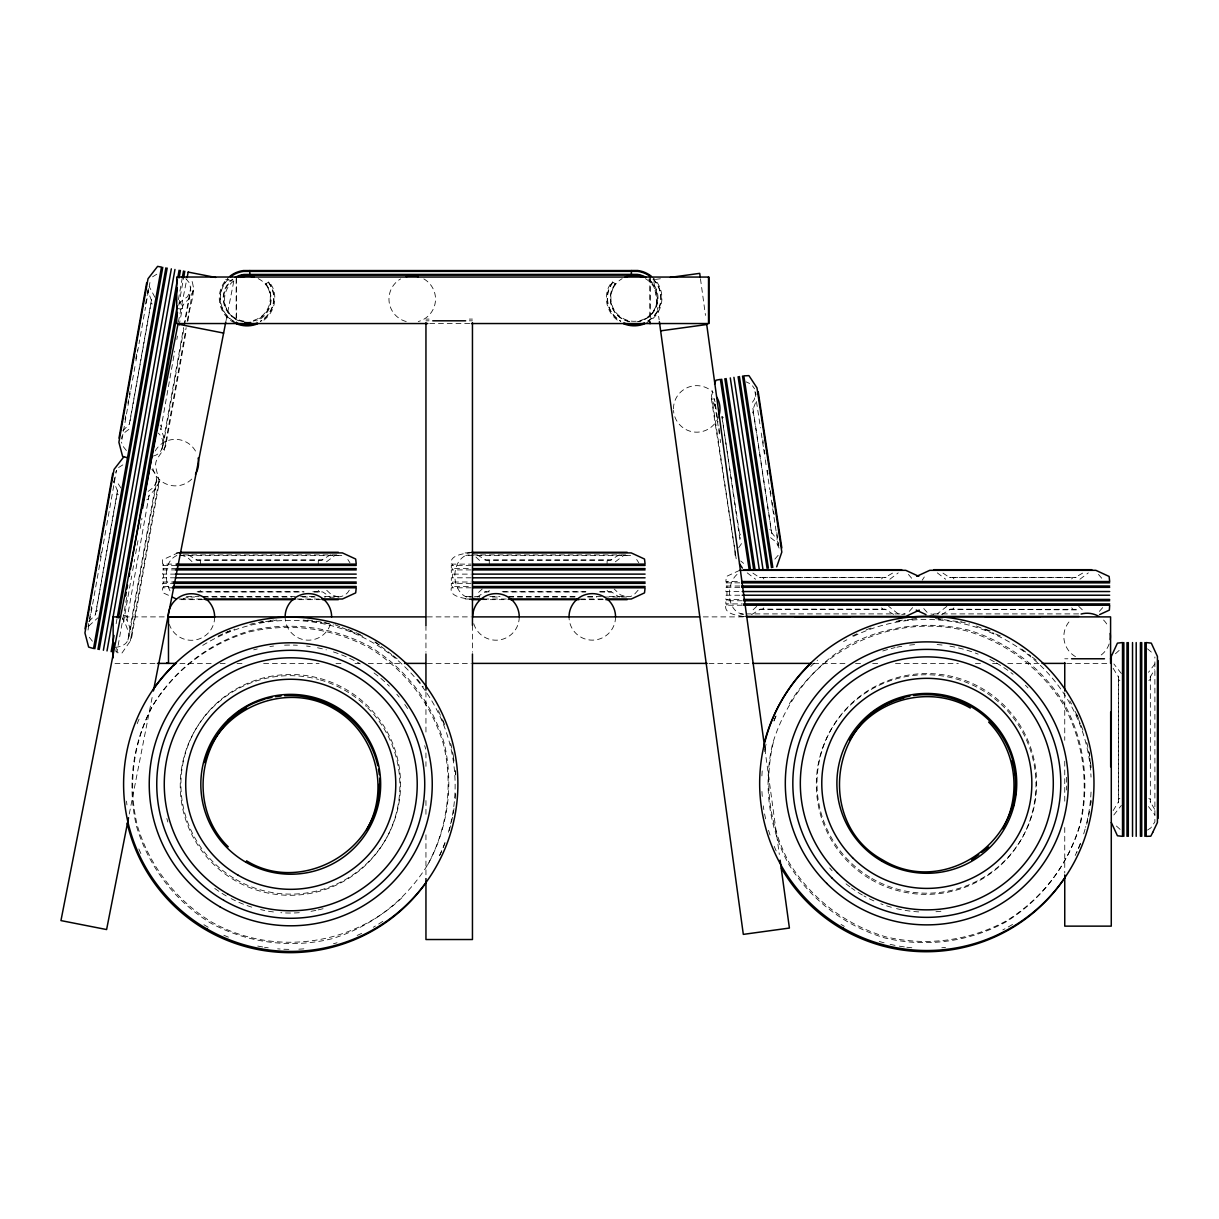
<?xml version="1.0" encoding="UTF-8"?>
<svg xmlns="http://www.w3.org/2000/svg" width="1219" height="1219" viewBox="0 0 1219 1219"><rect width="100%" height="100%" fill="white"/><g stroke="black" fill="none" stroke-linecap="round" stroke-linejoin="round"><path stroke-width="0.75" stroke-dasharray="5 3.75" d="M711.378 394.758L736.215 558.972L711.363 398.857L712.643 390.75M734.996 555.056L735.011 550.958M739.963 535.111L740.466 534.044M739.933 539.606L721.998 416.365M755.475 402.819L752.915 409.538L771.52 532.566L777.082 539.423M753.235 411.732L752.443 412.936M96.118 611.527L117.176 493.375M117.557 491.196L113.778 481.444M126.7 597.447L116.856 652.683L121.976 653.018L130.326 641.011L131.667 637.141L131.759 633.042L126.837 619.237M127.218 617.058L126.441 615.824L123.53 615.275M115.272 647.38C135.004 645.156 128.665 629.613 122.433 618.048M130.083 420.845L151.126 302.693M151.522 300.514L147.743 290.762M129.077 636.684L156.779 481.155L155.864 474.176L151.034 468.325M131.667 637.141L159.369 481.612C154.005 459.974 153.106 464.896 165.616 446.459L186.4 329.8M165.616 446.459L165.708 442.36L160.786 428.555M161.182 426.376L160.085 425.05M153.213 456.058C163.91 453.697 165.982 439.998 158.302 433.111M163.026 445.986L190.728 290.457L189.829 283.478L184.998 277.627M188 320.856C188.625 307.173 197.036 292.987 191.383 279.486M200.48 590.438L199.352 591.764M489.307 590.438L488.194 591.764M763.841 607.854L762.728 609.165M881.611 578.903L882.724 577.593M953.913 607.854L952.801 609.165M1071.684 578.903L1072.811 577.593M773.364 742.249C763.688 783.055 769.326 825.903 789.242 862.793C811.244 898.494 845.529 924.794 885.695 936.817C926.501 946.493 969.349 940.855 1006.239 920.939C1041.94 898.936 1068.24 864.652 1080.263 824.486C1089.938 783.68 1084.301 740.832 1064.4 703.942C1042.382 668.241 1008.098 641.941 967.932 629.918C927.141 620.242 884.293 625.88 847.388 645.796C811.184 667.982 785.082 702.967 772.678 743.438C763.003 784.244 768.64 827.091 788.556 863.997C810.559 899.683 844.843 925.998 885.009 938.005C925.815 947.681 968.663 942.043 1005.553 922.143C1041.255 900.14 1067.554 865.856 1079.577 825.674C1089.253 784.884 1083.615 742.036 1063.715 705.131C1041.696 669.444 1007.412 643.129 967.246 631.107C898.86 613.447 824.41 644.287 788.556 705.131M1090.563 805.256L1091.051 801.492M1118.57 799.451L1118.57 679.455M1113.145 810.62L1118.57 801.66M1150.157 677.246L1154.637 669.642M1150.157 679.455L1148.831 680.568M88.088 626.642L88.637 623.534M89.475 618.871L91.669 606.513M100.491 557.022L101.467 551.521M113.733 482.633L114.845 476.416M121.58 438.611L122.052 435.96M125.008 419.366L125.633 415.831M127.858 403.306L128.498 399.725M129.412 394.606L130.022 391.208M135.751 359.011L137.381 349.868M145.533 304.095L147.103 295.257M147.423 293.489L148.809 285.734M88.027 630.04L106.388 527.004M106.693 525.267L107.973 518.029M108.278 516.368L116.46 470.443L115.317 473.764M121.991 439.358L123.149 432.867M123.439 431.252L128.726 401.523M129.336 398.11L132.216 381.943M132.521 380.191L133.77 373.182M134.09 371.445L135.339 364.435M135.949 360.931L139.697 339.918M140.337 336.368L145.518 307.264M146.189 303.531L149.922 282.518M88.819 621.553L95.356 614.803L117.588 490.038M122.784 430.871L129.321 424.121L151.552 299.341M116.14 623.732L117.1 618.338M116.338 648.142L115.759 651.342L117.054 651.586M178.401 299.706L182.743 275.311M178.736 305.268L184.039 275.54M123.424 622.421L129.199 589.966M129.504 588.213L131.682 576.038M132.658 570.568L134.654 559.369M135.644 553.761L137.976 540.687M140.139 528.513L141.968 518.319M180.107 304.095L180.503 301.885L187.482 296.705L190.728 290.457M126.806 620.41L149.023 495.63L155.56 488.88L159.369 481.612M160.771 429.728L174.759 351.194M176.831 339.492L177.441 336.139M179.056 325.732L182.987 304.948L189.524 298.198L193.318 290.93M127.934 640.005L156.855 477.635M161.898 449.323L183.581 327.545M183.917 325.671L190.819 286.953M130.326 641.011L159.46 477.513M164.291 450.329L186.141 327.698M187.238 321.511L193.425 286.831M178.34 322.258L186.766 279.303M129.275 813.987L152.786 694.099M226.033 320.734L233.835 281.025L222.422 278.801M129.321 424.121L129.702 423.008M182.606 306.06L182.987 304.948M182.225 308.224L181.067 309.123L178.142 308.636M95.356 614.803L95.737 613.69M148.657 496.743L149.023 495.63M148.261 498.921L146.768 499.79M156.779 481.155L153.518 487.387L147.88 491.607M427.625 864.911C447.541 828.021 453.178 785.173 443.503 744.367C431.48 704.201 405.18 669.917 369.479 647.914C332.589 627.998 289.741 622.36 248.935 632.036C208.769 644.059 174.485 670.359 152.482 706.06C132.566 742.95 126.928 785.798 136.604 826.604C148.627 866.77 174.926 901.054 210.628 923.057C247.518 942.973 290.366 948.611 331.172 938.935C371.856 926.851 406.293 899.942 428.326 863.722C448.226 826.817 453.864 783.969 444.188 743.179C432.166 703.013 405.866 668.713 370.165 646.71C333.275 626.81 290.427 621.172 249.621 630.848C209.455 642.855 175.17 669.17 153.167 704.856C133.252 741.761 127.614 784.609 137.29 825.415C149.312 865.581 175.612 899.866 211.314 921.869C272.782 956.625 352.687 946.112 403.078 896.62M1154.881 663.944L1148.496 672.324M1118.615 799.161L1119.895 798.338M1113.846 814.962L1121.373 805.393M612.548 282.077L609.271 287.745A26.94 26.94 0 0 0 620.684 321.374M612.807 282.214L609.546 287.852A26.65 26.65 0 0 0 620.837 321.13M615.199 283.6L612.136 288.933A23.847 23.847 0 0 0 629.507 321.435M349.259 590.209C344.505 599.489 332.558 596.822 324.178 597.02M638.101 590.209L633.895 594.902L630.65 596.487L606.498 596.487M922.189 580.229L924.322 576.953M912.62 607.626L908.429 612.319M1102.707 607.626L1098.502 612.319M752.458 402.24L754.515 399.116L755.612 392.168L756.009 394.834M738.684 547.712L743.62 540.566M778.149 555.315L773.166 561.045M179.391 303.424L180.503 301.885M96.225 611.252L97.611 610.658M88.758 625.972L97.84 617.865M1115.431 653.75L1120.109 649.559M326.494 561.822L334.875 555.453L341.823 555.453L179.711 555.453M482.252 588.96L475.913 594.902M615.321 561.822L623.701 555.453L630.65 555.453L465.734 555.453C446.657 564.808 453.483 605.767 479.783 597.02M756.77 606.376L750.447 612.319M889.855 579.238L898.235 572.869M946.858 606.376L937.289 613.904M1079.927 579.238L1088.323 572.869M737.023 574.439C725.747 584.221 726.219 612.045 743.742 614.437M152.543 276.835L157.891 273.528M124.841 432.364L131.804 427.183M118.578 467.532L123.927 464.21M330.517 554.752L321.572 560.176L197.143 560.176L188.198 554.752M477.04 597.188L484.827 591.931L490.236 591.764M619.359 554.752L610.399 560.176L485.985 560.176L477.04 554.752M751.559 614.605L760.519 609.165L884.933 609.165L893.877 614.605M892.537 573.113L884.933 577.593M941.647 614.605L950.591 609.165L1077.246 609.881M1082.624 573.113L1075.006 577.593M1147.521 830.063L1150.797 827.93L1154.881 821.911L1154.881 656.995M178.599 552.557L162.508 559.841L162.477 564.123L176.42 564.123M176.892 555.453C163.498 561.426 164.245 581.57 170.873 592.388M188.198 597.188L180.366 599.657L203.497 599.657M471.89 552.283C465.887 553.7 448.988 554.371 451.304 564.123L471.128 564.123M739.689 570.324L726.402 576.45L725.838 581.539L739.781 581.539M225.759 632.737L234.52 629.111M319.363 560.176L318.281 561.151L318.235 564.123M465.734 555.453L469.208 554.904M608.19 560.176L607.108 561.151L607.077 564.123M469.208 597.02L472.682 596.487M901.71 614.437L905.184 613.904L747.217 613.904M660.378 278.755L653.643 279.669L659.144 319.881M259.952 622.299L263.715 621.797M265.605 621.553L276.881 620.06M896.026 621.37L905.443 620.136M907.317 619.877L916.718 618.642M723.476 417.355L722.273 416.974M769.722 529.473L771.185 530.387M425.949 319.088L429.058 319.088M469.345 319.088L472.454 319.088M425.949 320.81L429.058 320.81M469.345 320.81L472.454 320.81M429.713 323.538L471.463 323.538M176.313 552.908L179.147 552.908M465.155 552.908L474.618 552.908M183.063 554.904L338.349 554.904M471.89 554.904L627.176 554.904M195.985 559.993L322.73 559.993M484.827 559.993L611.557 559.993M176.42 565.433L162.477 565.433L162.477 568.603L176.42 568.603M471.128 565.433L451.304 565.433L451.304 568.603L471.128 568.603M176.42 569.913L162.477 569.913L162.477 574.119L176.42 574.119M471.128 569.913L451.304 569.913L451.304 574.119L471.128 574.119M752.9 573.113L759.361 577.41L886.091 577.41M942.988 573.113L949.433 577.41L1076.164 577.41M175.46 577.806L162.477 577.806L162.477 582.012L175.46 582.012M471.128 577.806L451.304 577.806L451.304 582.012L471.128 582.012M762.728 577.593L882.434 577.638M952.801 577.593L1072.522 577.638M739.781 582.85L725.838 582.85L725.838 586.019L739.781 586.019M175.46 583.337L162.477 583.337L162.477 586.491L173.845 586.491M471.128 583.337L451.304 583.337L451.304 586.491L471.128 586.491M739.781 587.329L725.838 587.329L725.838 591.535L739.781 591.535M173.845 587.802L162.477 587.802L162.797 592.693L169.456 595.741M471.128 587.802L451.304 587.802C448.988 597.569 465.887 598.224 471.89 599.657M197.143 591.764L303.348 591.764M312.826 591.764L322.73 591.931L330.517 597.188M502.167 591.718L588.838 591.764M599.9 591.718L611.557 591.931L619.359 597.188M198.148 591.931L304.171 591.931M314.243 591.931L322.73 591.931M484.827 591.931L486.975 591.931M503.386 591.931L585.501 591.931M599.718 591.931L611.557 591.931M739.781 595.222L725.838 595.222L725.838 599.428L742.234 599.428M186.416 596.487L199.169 596.487M202.948 596.487L295.288 596.487M300.59 596.487L315.767 596.487M324.757 596.487L341.823 596.487M465.734 596.487L482.8 596.487M489.886 596.487L500.003 596.487M508.765 596.487L576.846 596.487M587.68 596.487L601.592 596.487M190.956 597.02L194.537 597.02M203.497 597.02L291.92 597.02M302.48 597.02L315.218 597.02M492.339 597.02L499.607 597.02M508.704 597.02L575.566 597.02M587.68 597.02L596.777 597.02M604.045 597.02L627.176 597.02L620.471 594.902L614.132 588.96M179.147 599.017L206.377 599.017M296.827 599.017L319.149 599.017M465.155 599.017L471.296 599.017M483.821 599.017L510.731 599.017M580.244 599.017L603.466 599.017M298.853 599.657L320.597 599.657M481.581 599.657L508.704 599.657M580.762 599.657L604.045 599.657M742.234 600.754L725.838 600.754L725.838 603.908L742.234 603.908M742.234 605.218L725.838 605.218C723.522 614.986 740.421 615.641 746.424 617.073M759.361 609.348L886.091 609.348M949.433 609.348L1076.164 609.348M740.268 613.904L743.072 613.904M1078.602 613.904L930.341 613.904L933.815 614.437M739.689 616.433L745.83 616.433M124.216 616.89L166.896 616.89M427.32 616.89L471.281 616.89M703.287 616.89L745.236 616.89M1064.751 658.778L1067.874 658.778M114.997 663.395L155.773 663.395M179.909 663.395L212.548 663.395M220.167 663.395L227.77 663.395M237.004 663.395L244.608 663.395M263.639 663.395L319.088 663.395M335.972 663.395L343.575 663.395M355.003 663.395L359.041 663.395M368.321 663.395L402.803 663.395M427.32 663.395L471.281 663.395M709.001 663.395L750.95 663.395M813.683 663.395L847.967 663.395M855.555 663.395L861.284 663.395M872.682 663.395L878.411 663.395M895.508 663.395L958.317 663.395M975.429 663.395L981.158 663.395M992.556 663.395L998.285 663.395M1007.778 663.395L1040.112 663.395M1066.747 663.395L1108.68 663.395M1119.895 680.568L1118.615 679.745M1148.831 798.338L1150.157 799.451M935.537 618.642L961.867 622.117M303.226 620.06L322.029 622.543M323.919 622.787L329.557 623.534M949.433 577.41L950.591 577.593M1072.811 609.165L1071.684 607.854M759.361 577.41L760.519 577.593M882.724 609.165L881.611 607.854M469.208 552.283L473.262 552.908M488.194 560.176L489.276 561.151L489.307 564.123M608.19 591.764L607.077 590.438M180.366 554.904L187.086 557.022L192.221 561.822M199.352 560.176L200.434 561.151L200.48 564.123M319.363 591.764L318.235 590.438M338.349 597.02L331.629 594.902L325.305 588.96M152.238 304.019L151.126 302.982M118.273 494.716L117.161 493.665M976.404 626.002L993.927 633.27M995.679 633.987L1000.936 636.166M335.073 624.753L340.33 626.932M342.082 627.663L363.11 636.364M746.058 381.852L749.609 383.482M953.09 577.638L953.913 578.903M937.289 572.869L945.67 579.238M898.235 613.904L888.666 606.376M763.018 577.638L763.841 578.903M747.217 572.869L755.597 579.238M1147.521 648.843L1153.296 653.75M1120.109 829.362L1115.431 825.156M770.621 537.686L776.137 542.044L779.231 548.367M1021.751 649.041L1030.771 655.974M1032.28 657.132L1036.805 660.591M375.132 641.88L379.658 645.339M381.151 646.497L391.695 654.588M393.204 655.746L397.714 659.205M740.695 560.984L743.59 563.361M1098.502 574.439L1103.408 580.229M908.429 574.439L913.336 580.229M927.095 612.319L922.905 607.626M475.913 557.022L481.063 561.822M126.365 450.542L122.479 445.59L121.489 442.116M92.4 641.224L88.515 636.272M1078.754 606.376L1082.304 609.805M1121.373 673.513L1113.846 663.944M1148.496 806.582L1154.881 814.962M417.492 679.333L423.267 686.861M1113.145 668.302L1118.57 677.246M1154.637 809.264L1150.157 801.66M752.504 385.844L754.561 388.815M714.974 406.232L711.363 398.857M154.935 297.329L149.206 286.587M120.971 488.011L116.216 480.743M636.668 559.536L638.802 562.812M347.842 559.536L349.975 562.812M268.652 282.122L271.928 287.791A26.94 26.94 0 0 1 260.516 321.42M268.409 282.259L271.654 287.897A26.65 26.65 0 0 1 260.363 321.176M266.001 283.646L269.079 288.979A23.847 23.847 0 0 1 253.217 321.13M1075.249 711.5L1080.324 723.766M1081.055 725.518L1083.234 730.775M438.444 710.677L444.981 726.448M715.02 401.813L713.968 398.461L719.332 433.918M762.804 439.785L763.323 443.198M764.359 450.055L764.923 453.727M767.421 470.275L767.97 473.947M770.469 490.48L770.987 493.908M772.282 502.472L773.059 507.607M773.593 511.111L774.141 514.708M776.838 532.581L777.646 537.899M778.362 542.592L778.834 545.701M754.972 391.589L755.719 396.48M756.481 401.584L760.458 427.854M761.235 433.019L763.429 447.464M763.688 449.247L765.029 458.054M765.288 459.792L766.355 466.831M766.888 470.351L769.814 489.672M770.073 491.455L777.234 538.737M777.57 540.962L778.545 547.483M752.915 408.365L771.871 533.678M721.892 416.852L728.109 457.902M728.352 459.593L740.283 538.463M715.401 404.358L718.067 421.987M719.012 428.204L719.865 433.842M720.139 439.221L720.658 442.649M700.468 278.77L705.481 315.401M764.846 748.816L779.322 854.504M1089.07 752.58L1089.573 756.344M1089.816 758.233L1091.051 767.635M453.498 757.273L453.986 761.037M455.22 770.438L455.723 774.202M1150.34 676.088L1150.34 802.818M1118.387 676.088L1118.387 802.818M1064.751 692.91L1064.751 740.314M1064.751 761.174L1064.751 804.784M1064.751 827.533L1064.751 873.048M726.951 581.539L726.951 582.85M726.951 586.019L726.951 587.329M726.951 591.535L726.951 595.222M726.951 599.428L726.951 600.754M726.951 603.908L726.951 605.218M650.23 277.856L650.23 323.584M649.849 277.018L649.849 322.745M472.454 625.408L472.454 652.15M452.432 564.123L452.432 565.433M452.432 568.603L452.432 569.913M452.432 574.119L452.432 577.806M452.432 582.012L452.432 583.337M452.432 586.491L452.432 587.802M425.949 625.408L425.949 652.15M425.949 692.042L425.949 733.975M425.949 752.961L425.949 766.34M425.949 800.548L425.949 815.816M425.949 834.817L425.949 878.625M236.547 277.856L236.547 321.725M236.151 278.877L236.151 322.745M163.59 564.123L163.59 565.433M163.59 568.603L163.59 569.913M163.59 574.119L163.59 577.806M163.59 582.012L163.59 583.337M163.59 586.491L163.59 587.802M1109.138 643.952A23.252 23.252 0 0 1 1098.746 656.63M1075.478 656.63A23.252 23.252 0 0 1 1070.663 620.044M1103.561 620.044A23.252 23.252 0 0 1 1107.263 624.859M191.764 479.067A23.252 23.252 0 0 1 152.268 465.658M155.179 450.984A23.252 23.252 0 0 1 196.808 453.712M645.415 278.663A23.252 23.252 0 0 1 638.314 321.618M629.248 321.618A23.252 23.252 0 0 1 622.147 278.663M214.651 616.997A23.252 23.252 0 0 1 169.365 624.463M258.184 278.602A23.252 23.252 0 0 1 256.584 320.947M238.787 320.856A23.252 23.252 0 0 1 236.273 279.212M423.862 278.922A23.252 23.252 0 0 1 418.254 321.542M406.217 321.542A23.252 23.252 0 0 1 400.609 278.922M718.738 416.395A23.252 23.252 0 0 1 673.513 410.437M673.452 408.914A23.252 23.252 0 0 1 713.161 392.472M263.959 320.125A27.778 27.778 0 0 0 272.706 287.471L269.369 281.696L265.498 283.936A23.252 23.252 0 0 1 253.064 320.567M234.764 323.005A27.778 27.778 0 0 1 230.132 276.058M233.728 321.176A26.65 26.65 0 0 1 228.212 279.258M243.937 321.74A23.847 23.847 0 0 1 232.524 279.181M236.745 322.989A26.94 26.94 0 0 1 227.999 279.044M244.013 321.161A23.252 23.252 0 0 1 232.89 279.639M651.068 276.012A27.778 27.778 0 0 1 646.436 322.959M617.256 320.079A27.778 27.778 0 0 1 608.494 287.425L611.831 281.65L615.702 283.89A23.252 23.252 0 0 0 619.999 316.498A23.252 23.252 0 0 0 652.607 312.216A23.252 23.252 0 0 0 648.325 279.593M653.003 279.212A26.65 26.65 0 0 1 647.487 321.13M648.676 279.136A23.847 23.847 0 0 1 637.278 321.694M653.201 278.999A26.94 26.94 0 0 1 644.47 322.944M367.711 707.828A109.817 109.817 0 0 1 336.459 885.009A109.817 109.817 0 0 1 180.656 795.062A109.817 109.817 0 0 1 318.479 679.41M320.186 679.882A109.817 109.817 0 0 1 366.431 706.578M323.065 908.688A127.553 127.553 0 0 1 317.702 909.999M315.889 910.395A127.553 127.553 0 0 1 308.544 911.69M299.28 912.696A127.553 127.553 0 0 1 280.827 912.696M273.406 911.949A127.553 127.553 0 0 1 260.607 909.587M251.739 907.149A127.553 127.553 0 0 1 231.122 898.601M226.277 895.95A127.553 127.553 0 0 1 212.411 886.67M167.856 822.033A127.553 127.553 0 0 1 166.851 818.498M202.72 645.4A165.083 165.083 0 0 1 447.419 835.381M444.981 842.497A165.083 165.083 0 0 1 438.291 858.115M253.704 649.849A140.429 140.429 0 0 1 257.239 648.95M269.887 646.512A140.429 140.429 0 0 1 273.559 646.04M284.576 645.171A140.429 140.429 0 0 1 297.36 645.247M306.548 646.04A140.429 140.429 0 0 1 310.22 646.512M317.489 647.761A140.429 140.429 0 0 1 326.402 649.849M333.412 651.921A140.429 140.429 0 0 1 360.26 663.867M374.065 672.964A140.429 140.429 0 0 1 389.349 686.19M396.815 694.266A140.429 140.429 0 0 1 399.177 697.1M404.754 704.46A140.429 140.429 0 0 1 408.837 710.586M424.7 745.632A140.429 140.429 0 0 1 425.69 749.136M455.556 793.63A165.083 165.083 0 0 1 455.144 799.268M454.017 808.639A165.083 165.083 0 0 1 449.186 830.611M444.996 843.076A165.083 165.083 0 0 1 438.154 858.603M382.812 921.32A165.083 165.083 0 0 1 373.288 927.263M361.677 933.358A165.083 165.083 0 0 1 356.527 935.704M337.053 942.744A165.083 165.083 0 0 1 333.473 943.75M303.836 948.854A165.083 165.083 0 0 1 296.339 949.281M288.873 949.357A165.083 165.083 0 0 1 277.642 948.854M268.256 947.833A165.083 165.083 0 0 1 264.523 947.27M262.664 946.965A165.083 165.083 0 0 1 257.102 945.914M228.441 937.167A165.083 165.083 0 0 1 223.229 934.943M208.205 927.263A165.083 165.083 0 0 1 203.405 924.383M140.871 853.513A165.083 165.083 0 0 1 138.585 848.333M126.944 804.906A165.083 165.083 0 0 1 126.517 801.142M137.168 723.751A165.083 165.083 0 0 1 139.332 718.509M218.11 636.044A165.083 165.083 0 0 1 230.193 630.711M249.819 624.372A165.083 165.083 0 0 1 262.664 621.614M270.13 620.501A165.083 165.083 0 0 1 273.879 620.075M307.599 620.075A165.083 165.083 0 0 1 333.473 624.829M347.75 629.37A165.083 165.083 0 0 1 363.369 636.044M374.888 642.261A165.083 165.083 0 0 1 379.658 645.201M442.893 720.246A165.083 165.083 0 0 1 444.996 725.503M450.664 743.361A165.083 165.083 0 0 1 454.017 759.94M455.296 771.2A165.083 165.083 0 0 1 455.556 774.949M940.931 911.248A127.553 127.553 0 0 1 935.369 911.782M918.745 911.903A127.553 127.553 0 0 1 894.898 908.231M891.348 907.271A127.553 127.553 0 0 1 880.788 903.782M873.886 900.917A127.553 127.553 0 0 1 863.951 895.935M862.351 895.02A127.553 127.553 0 0 1 851.471 887.981M849.963 886.883A127.553 127.553 0 0 1 845.559 883.44M832.12 870.762A127.553 127.553 0 0 1 829.651 867.989M1091.035 792.03A165.083 165.083 0 0 1 1085.58 827.29M1085.093 829.088A165.083 165.083 0 0 1 1082.914 836.249M1080.384 843.35A165.083 165.083 0 0 1 1075.188 855.494M764.907 749.091A165.083 165.083 0 0 1 766.202 743.636M773.974 720.52A165.083 165.083 0 0 1 776.259 715.34M810.726 666.519A165.083 165.083 0 0 1 817.599 660.165M843.594 641.59A165.083 165.083 0 0 1 846.839 639.777M853.498 636.318A165.083 165.083 0 0 1 1091.035 777.097M1066.366 777.25A140.429 140.429 0 0 1 1066.442 790.034M882.769 650.992A140.429 140.429 0 0 1 895.096 647.609M896.894 647.213A140.429 140.429 0 0 1 902.319 646.177M909.633 645.11A140.429 140.429 0 0 1 915.149 644.561M937.106 644.561A140.429 140.429 0 0 1 942.622 645.11M949.936 646.177A140.429 140.429 0 0 1 978.156 654.131M989.919 659.464A140.429 140.429 0 0 1 994.765 662.054M996.334 662.953A140.429 140.429 0 0 1 1013.08 674.29M1025.423 685.261A140.429 140.429 0 0 1 1027.967 687.882M1091.035 800.228A165.083 165.083 0 0 1 1090.609 803.976M1089.496 811.458A165.083 165.083 0 0 1 1086.738 824.288M1080.4 843.914A165.083 165.083 0 0 1 1076.682 852.599M1012.562 924.429A165.083 165.083 0 0 1 1002.81 929.914M945.548 947.376A165.083 165.083 0 0 1 941.799 947.772M911.842 947.772A165.083 165.083 0 0 1 906.205 947.163M904.33 946.904A165.083 165.083 0 0 1 896.879 945.715M895.02 945.365A165.083 165.083 0 0 1 889.52 944.176M884.095 942.82A165.083 165.083 0 0 1 878.716 941.281M844.279 926.333A165.083 165.083 0 0 1 841.064 924.429M776.168 850.877A165.083 165.083 0 0 1 773.943 845.666M770.027 835.045A165.083 165.083 0 0 1 767.848 827.884M765.593 818.833A165.083 165.083 0 0 1 764.145 811.458M763.825 809.584A165.083 165.083 0 0 1 763.277 805.85M762.256 796.464A165.083 165.083 0 0 1 761.905 790.841M761.905 775.893A165.083 165.083 0 0 1 762.256 770.271M764.831 751.574A165.083 165.083 0 0 1 765.593 747.902M773.943 721.069A165.083 165.083 0 0 1 776.168 715.858M852.492 635.968A165.083 165.083 0 0 1 857.582 633.499M866.267 629.796A165.083 165.083 0 0 1 871.57 627.8M898.738 620.7A165.083 165.083 0 0 1 902.456 620.09M911.842 618.962A165.083 165.083 0 0 1 915.591 618.673M938.036 618.673A165.083 165.083 0 0 1 943.674 619.145M960.45 621.751A165.083 165.083 0 0 1 969.547 623.915M985.607 629.111A165.083 165.083 0 0 1 990.864 631.213M1069.779 700.834A165.083 165.083 0 0 1 1071.608 704.079M1076.682 714.136A165.083 165.083 0 0 1 1078.967 719.317M1086.738 742.447A165.083 165.083 0 0 1 1089.496 755.292M1090.609 762.759A165.083 165.083 0 0 1 1091.035 766.507M615.549 616.89A23.252 23.252 0 0 1 592.297 640.143A23.252 23.252 0 0 1 569.029 616.89M519.248 616.89A23.252 23.252 0 0 1 473.521 622.909M330.41 624.357A23.252 23.252 0 0 1 285.124 616.89M235.831 879.402A109.817 109.817 0 0 0 400.563 784.289A109.817 109.817 0 0 0 235.831 689.192A109.817 109.817 0 0 0 235.831 879.402M871.219 879.661A109.817 109.817 0 0 0 1035.952 784.564A109.817 109.817 0 0 0 871.219 689.451A109.817 109.817 0 0 0 871.219 879.661M871.905 878.472A109.817 109.817 0 0 0 1036.638 783.375A109.817 109.817 0 0 0 871.905 688.263A109.817 109.817 0 0 0 871.905 878.472"/><path stroke-width="1.5" d="M379.124 784.289C381.09 849.613 302.129 895.203 246.543 860.827M85.025 628.836L112.727 473.307M118.99 438.139L146.691 282.61M94.838 648.752L162.782 267.311M97.947 649.316L165.891 267.86M99.242 649.544L167.186 268.089M103.386 650.276L171.33 268.835M107.013 650.931L174.957 269.475M111.158 651.662L114.037 635.51M117.222 617.622L177.395 279.821M177.776 277.673L179.102 270.207M112.453 651.891L114.068 642.87M118.517 617.85L177.288 287.928M179.071 277.902L180.397 270.45M125.633 595.908L126.273 592.373M126.898 588.838L127.523 585.288M129.107 576.465L129.732 572.93M130.357 569.41L132.246 558.835M132.551 557.068L177.258 306.121M182.362 277.429L183.505 270.999M142.562 508.384L145.731 490.632M145.869 489.855L177.471 312.369M183.658 277.658L184.8 271.227M187.086 277.658L188.183 272.081M128.544 817.705L106.602 929.548L60.95 920.589L177.974 324.117L223.626 333.077M153.411 690.96L225.805 321.923M714.563 384.214L715.873 380.221L720.399 379.399L749.213 569.882M204.685 762.606C218.171 708.269 286.282 680.05 334.25 708.94C375.361 732.345 390.507 788.861 366.599 829.682M1002.673 828.752C1022.025 794.803 1016.097 749.853 988.624 722.059M849.582 740.375C872.987 699.249 929.503 684.118 970.324 708.026M919.278 610.109L905.763 616.433L745.83 616.433M246.543 707.751C197.539 734.844 187.924 807.938 228.243 846.794M971.726 860.02L978.766 854.626M981.585 852.462L988.624 847.053M1099.614 614.605L1109.366 610.109L1109.686 605.218L743.59 605.218M916.749 576.313L929.762 570.324L1095.851 570.324L1109.122 576.45L1109.686 581.539L741.685 581.539M903.934 697.999C829.743 715.949 815.602 823.358 882.617 859.913C947.788 899.683 1033.742 833.735 1012.181 760.488M776.701 566.85L781.821 552.07L756.984 387.855L748.938 375.635L743.819 375.848L772.8 567.444M670.221 277.399L699.721 273.361L700.224 277.018M660.637 330.852L706.73 324.528M631.351 270.557L243.419 270.557A27.778 27.778 0 0 0 230.132 276.058M432.76 320.81L465.643 320.81M427.823 323.538L176.725 323.538L176.725 277.018L708.909 277.063L708.909 323.584M471.463 323.538L708.529 323.538L708.529 277.018M180.366 552.283L338.349 552.283M471.89 552.283L627.176 552.283M179.147 552.908L342.402 552.908L355.689 559.033L356.238 564.123L176.42 564.123M472.957 552.908L631.229 552.908L644.516 559.033L645.08 564.123L472.835 564.123M176.42 565.433L356.238 565.433M472.835 565.433L645.08 565.433M176.42 568.603L356.238 568.603M472.835 568.603L645.08 568.603M743.742 569.7L901.71 569.7M933.815 569.7L1091.797 569.7M175.46 569.913L356.238 569.913M472.835 569.913L645.08 569.913M739.689 570.324L905.763 570.324L918.776 576.313M175.46 574.119L356.238 574.119M472.835 574.119L645.08 574.119M175.46 577.806L356.238 577.806M472.835 577.806L645.08 577.806M173.235 582.012L356.238 582.012M472.835 582.012L645.08 582.012M741.685 582.85L1109.686 582.85M173.235 583.337L356.238 583.337M472.835 583.337L645.08 583.337M741.685 586.019L1109.686 586.019M173.235 586.491L356.238 586.491M472.835 586.491L645.08 586.491M741.685 587.329L1109.686 587.329M172.229 587.802L356.238 587.802L355.689 592.891L342.402 599.017L321.846 599.017M472.835 587.802L645.08 587.802L644.516 592.891L631.229 599.017L606.91 599.017M742.234 591.535L1109.686 591.535M742.234 595.222L1109.686 595.222M204.076 599.017L295.409 599.017M472.957 599.017L483.821 599.017M508.491 599.017L578.781 599.017M205.325 599.657L293.657 599.657M322.38 599.657L338.349 599.657M471.89 599.657L479.783 599.657M510.426 599.657L579.025 599.657M605.843 599.657L627.176 599.657M743.59 599.428L1109.686 599.428M743.59 600.754L1109.686 600.754M743.59 603.908L1109.686 603.908M929.762 616.433L1079.059 616.433M120.529 616.89L113.154 616.89L113.154 657.818M425.629 616.89L168.481 616.89L168.481 663.395M699.584 616.89L472.728 616.89A23.252 23.252 0 0 1 495.981 593.623A23.252 23.252 0 0 1 519.248 616.89M747.064 616.89L1110.585 616.89L1110.585 663.395M795.352 617.073L850.1 617.073M985.424 617.073L1040.173 617.073M1071.562 658.778L1104.46 658.778M1110.479 658.778L1111.271 658.778M157.419 663.395L176.405 663.395M404.479 663.395L425.629 663.395M473.002 663.395L707.188 663.395M752.778 663.395L811.824 663.395M1042.016 663.395L1064.903 663.395M123.637 457.064L114.053 469.422L84.934 632.935L88.637 647.091L93.543 648.523L161.487 267.068L157.601 266.382L148.017 278.74L118.898 442.253L122.601 456.394L127.523 457.765M188.183 272.096L215.58 277.444M925.983 614.605L916.246 610.109M172.534 597.188L176.313 599.017M739.552 563.848L742.386 568.1M1111.301 822.49L1117.427 835.777L1122.516 836.341L1122.516 642.565L1117.427 643.129L1111.301 656.416L1111.271 926.135L1064.751 926.135L1064.751 874.937M758.203 391.771L781.836 547.971M742.523 376.046L771.49 567.643M739.4 376.519L768.381 568.115M738.104 376.717L767.071 568.313M733.929 377.341L762.911 568.938M730.288 377.89L759.269 569.486M726.128 378.53L755.11 570.111M724.833 378.728L753.799 570.309M721.709 379.2L750.508 569.684M706.7 324.315L764.603 747.003M780.099 860.157L789.409 928.055L743.316 934.379L659.388 321.709M1158.05 660.469L1158.05 818.437M1144.885 642.565L1144.885 836.341M1141.731 642.565L1141.731 836.341M1140.42 642.565L1140.42 836.341M1136.199 642.565L1136.199 836.341M1132.527 642.565L1132.527 836.341M1128.306 642.565L1128.306 836.341M1126.996 642.565L1126.996 836.341M1123.842 642.565L1123.842 836.341M1110.677 712.079L1110.677 766.827M1064.751 662.557L1064.751 691.005M650.23 322.791L650.23 323.584M649.849 322.745L649.849 323.538M631.351 275.037L631.427 270.511L637.781 270.511A27.778 27.778 0 0 1 651.068 276.012M472.454 322.715L472.454 625.408M472.454 653.963L472.454 939.529L425.949 939.529L425.949 878.609M425.949 322.715L425.949 625.408M425.949 653.963L425.949 690.137M249.773 270.557L249.773 275.037M236.547 322.791L236.547 323.584M236.151 322.745L236.151 323.538M166.896 662.603L166.896 663.395M1110.174 633.453A23.252 23.252 0 0 1 1110.174 639.518M1081.101 614.026A23.252 23.252 0 0 1 1098.746 616.342M198.133 458.07A23.252 23.252 0 0 1 195.467 474.252M624.89 277.322A23.252 23.252 0 0 1 642.687 277.322M250.718 322.486A23.252 23.252 0 0 1 244.638 322.456M240.433 277.353A23.252 23.252 0 0 1 253.933 276.972M406.217 276.606A23.252 23.252 0 0 1 418.254 276.606M716.863 397.287A23.252 23.252 0 0 1 719.18 414.932M235.13 277.444A23.847 23.847 0 0 1 243.937 274.458L637.278 274.412A23.847 23.847 0 0 1 646.085 277.399M257.346 322.989A26.94 26.94 0 0 1 236.745 322.989M230.65 276.728A26.94 26.94 0 0 1 243.526 271.395L637.674 271.349A26.94 26.94 0 0 1 650.55 276.683M257.666 323.751A27.778 27.778 0 0 1 236.425 323.751M238.147 276.606A23.252 23.252 0 0 1 244.013 275.037L637.202 274.991A23.252 23.252 0 0 1 643.053 276.561M644.47 322.944A26.94 26.94 0 0 1 623.854 322.944M644.79 323.705A27.778 27.778 0 0 1 623.534 323.705M425.522 883.409A167.155 167.155 0 0 1 127.218 823.252M153.472 689.116A167.155 167.155 0 0 1 171.864 667.296M173.205 665.97A167.155 167.155 0 0 1 175.932 663.349M379.322 796.312A89.916 89.916 0 0 1 378.804 799.923M227.755 720.642A89.916 89.916 0 0 1 230.406 718.189M237.507 712.521A89.916 89.916 0 0 1 242.017 709.473M245.095 707.614A89.916 89.916 0 0 1 265.056 699.112M266.778 698.624A89.916 89.916 0 0 1 272.035 697.39M275.616 696.735A89.916 89.916 0 0 1 281.025 696.019M284.652 695.729A89.916 89.916 0 0 1 377.768 765.7M378.5 769.25A89.916 89.916 0 0 1 379.322 774.659M379.688 778.271A89.916 89.916 0 0 1 379.962 783.695M1064.873 877.787A167.155 167.155 0 0 1 781.364 868.141M764.663 741.304A167.155 167.155 0 0 1 810.635 663.73M1015.595 793.584A89.916 89.916 0 0 1 1015.153 797.196M1014.223 802.574A89.916 89.916 0 0 1 1013.431 806.094M870.671 713.785A89.916 89.916 0 0 1 876.568 709.534M882.739 705.801A89.916 89.916 0 0 1 892.567 701.138M897.672 699.264A89.916 89.916 0 0 1 902.852 697.71M904.589 697.253A89.916 89.916 0 0 1 909.892 696.125M913.488 695.531A89.916 89.916 0 0 1 1012.501 759.559M1012.989 761.296A89.916 89.916 0 0 1 1014.223 766.553M1014.878 770.118A89.916 89.916 0 0 1 1015.595 775.543M1015.884 779.154A89.916 89.916 0 0 1 1016.052 784.564M569.029 616.89A23.252 23.252 0 0 1 592.297 593.623A23.252 23.252 0 0 1 615.549 616.89M285.124 616.89A23.252 23.252 0 0 1 308.392 593.623A23.252 23.252 0 0 1 331.644 616.89M1152.702 832.44L1150.812 836.188L1146.21 836.341L1146.21 642.565L1151.3 643.129L1157.425 656.416L1157.425 822.49L1152.702 832.44M214.651 616.997L168.131 616.997A23.252 23.252 0 0 1 191.383 593.729A23.252 23.252 0 0 1 214.651 616.997M207.169 929.046A167.155 167.155 0 0 0 457.887 784.289A167.155 167.155 0 0 0 207.169 639.533A167.155 167.155 0 0 0 207.169 929.046M245.781 862.168A89.916 89.916 0 0 0 380.663 784.289A89.916 89.916 0 0 0 245.781 706.426A89.916 89.916 0 0 0 245.781 862.168M223.747 900.323A133.983 133.983 0 0 0 424.73 784.289A133.983 133.983 0 0 0 223.747 668.256A133.983 133.983 0 0 0 223.747 900.323M227.496 893.817A126.471 126.471 0 0 0 417.218 784.289A126.471 126.471 0 0 0 227.496 674.762A126.471 126.471 0 0 0 227.496 893.817M238.223 875.257A105.047 105.047 0 0 0 395.779 784.289A105.047 105.047 0 0 0 238.223 693.321A105.047 105.047 0 0 0 238.223 875.257M219.984 906.829A141.495 141.495 0 0 0 432.242 784.289A141.495 141.495 0 0 0 219.984 661.749A141.495 141.495 0 0 0 219.984 906.829M843.243 928.131A167.155 167.155 0 0 0 1093.976 783.375A167.155 167.155 0 0 0 843.243 638.604A167.155 167.155 0 0 0 843.243 928.131M881.855 861.239A89.916 89.916 0 0 0 1016.737 783.375A89.916 89.916 0 0 0 881.855 705.496A89.916 89.916 0 0 0 881.855 861.239M832.074 878.107A133.983 133.983 0 0 0 1056.233 818.04A133.983 133.983 0 0 0 892.14 653.948A133.983 133.983 0 0 0 832.074 878.107M837.377 872.804A126.471 126.471 0 0 0 1048.98 816.105A126.471 126.471 0 0 0 894.076 661.201A126.471 126.471 0 0 0 837.377 872.804M852.538 857.643A105.047 105.047 0 0 0 1028.272 810.559A105.047 105.047 0 0 0 899.622 681.909A105.047 105.047 0 0 0 852.538 857.643M826.756 883.425A141.495 141.495 0 0 0 1063.486 819.991A141.495 141.495 0 0 0 890.19 646.695A141.495 141.495 0 0 0 826.756 883.425"/></g></svg>
